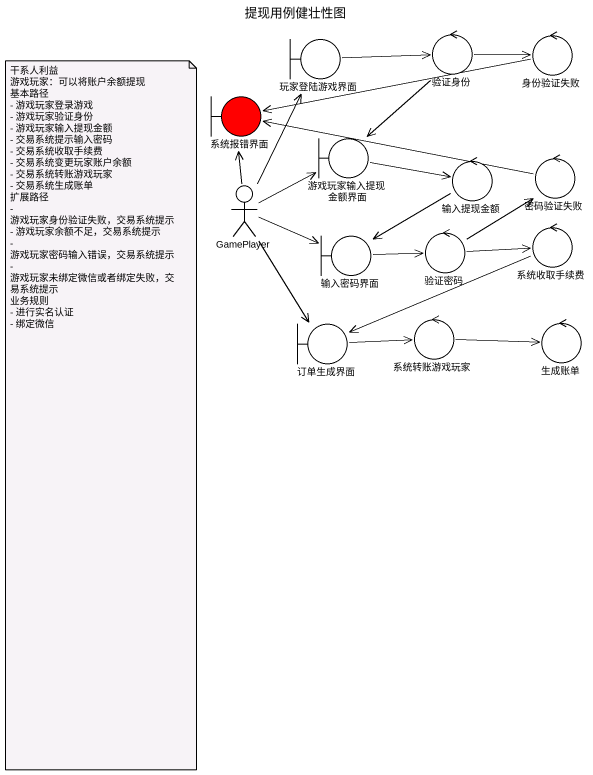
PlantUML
@startuml
title 提现用例健壮性图
boundary 玩家登陆游戏界面
control 验证身份
control 身份验证失败
boundary 系统报错界面 #FF0000
boundary 游戏玩家输入提现金额界面
control 输入提现金额
control 密码验证失败
actor GamePlayer
boundary 输入密码界面
control 验证密码
control 系统收取手续费
boundary 订单生成界面
control 系统转账游戏玩家
control 生成账单
玩家登陆游戏界面 -right-> 验证身份
验证身份 -right-> 身份验证失败
验证身份 --> 游戏玩家输入提现金额界面
身份验证失败 -left-> 系统报错界面
游戏玩家输入提现金额界面 -right-> 输入提现金额
输入提现金额 --> 输入密码界面
密码验证失败 -left-> 系统报错界面
GamePlayer -up-> 玩家登陆游戏界面
GamePlayer -up-> 系统报错界面
GamePlayer -right-> 游戏玩家输入提现金额界面
GamePlayer -right-> 输入密码界面
GamePlayer --> 订单生成界面
输入密码界面 -right-> 验证密码
验证密码 -up-> 密码验证失败
验证密码 -right-> 系统收取手续费
系统收取手续费 -left-> 订单生成界面
订单生成界面 -right-> 系统转账游戏玩家
系统转账游戏玩家 -right-> 生成账单
note as N1
  干系人利益
  游戏玩家：可以将账户余额提现
  基本路径
  - 游戏玩家登录游戏
  - 游戏玩家验证身份
  - 游戏玩家输入提现金额
  - 交易系统提示输入密码
  - 交易系统收取手续费
  - 交易系统变更玩家账户余额
  - 交易系统转账游戏玩家
  - 交易系统生成账单
  扩展路径
  - 游戏玩家身份验证失败，交易系统提示
  - 游戏玩家余额不足，交易系统提示
  - 游戏玩家密码输入错误，交易系统提示
  - 游戏玩家未绑定微信或者绑定失败，交易系统提示
  业务规则
  - 进行实名认证
  - 绑定微信
end note
@enduml
